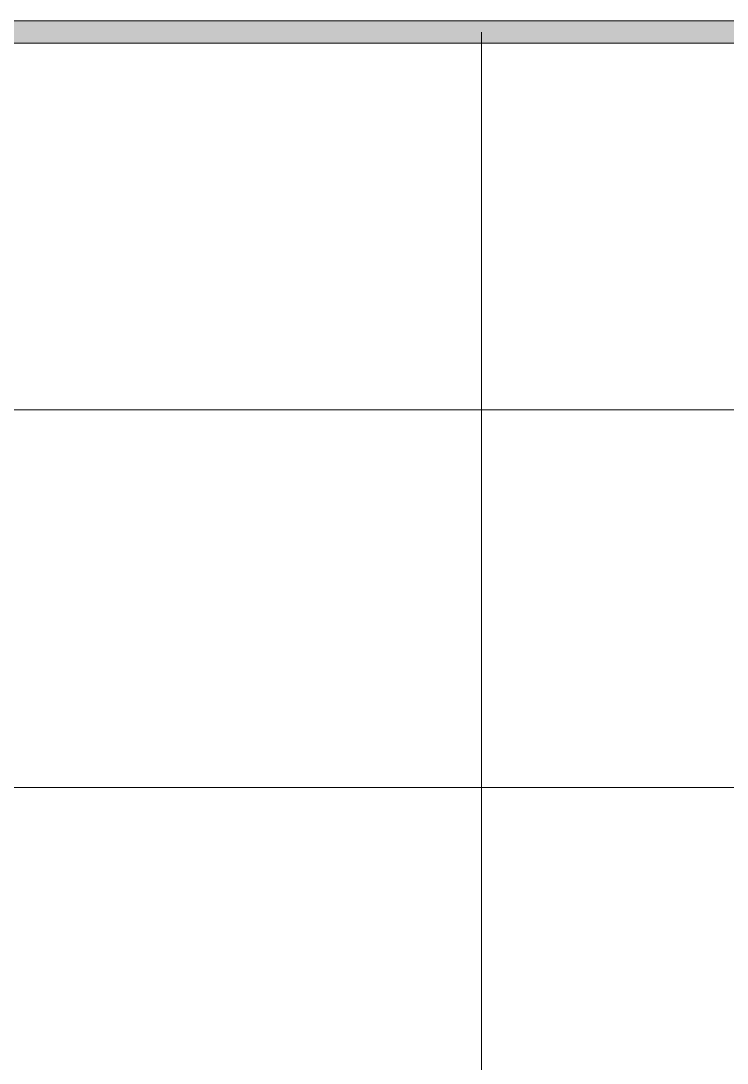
# Model space of a CAD drawing. Header units: millimetres. Extents: x 0 to 586, y 0 to 414.
# Drawn here: x 557.65 to 566.86, y 104.87 to 118.46 of the extents above; entities that cross this region are included whole.
import ezdxf

# ---------------------------------------------------------------- set-up
doc = ezdxf.new("R2010")
doc.units = ezdxf.units.MM

msp = doc.modelspace()

# ---------------------------------------------------------------- hatches: boundary and pattern name
h = msp.add_hatch(color=0)
h.dxf.hatch_style = 2
h.paths.add_polyline_path([(541.390417, 118.166444), (541.390417, 118.45925), (575.772139, 118.45925), (575.772139, 118.166444)])
h = msp.add_hatch(color=0)
h.dxf.hatch_style = 2
h.paths.add_polyline_path([(566.444694, 112.042222), (566.444694, 112.126889)])
h = msp.add_hatch(color=0)
h.dxf.hatch_style = 2
h.paths.add_polyline_path([(566.448222, 112.038694), (566.448222, 112.130417)])
h = msp.add_hatch(color=0)
h.dxf.hatch_style = 2
h.paths.add_polyline_path([(566.501139, 111.992833), (566.501139, 112.169222)])
h = msp.add_hatch(color=0)
h.dxf.hatch_style = 2
h.paths.add_polyline_path([(566.504667, 111.992833), (566.504667, 112.186861)])
h = msp.add_hatch(color=0)
h.dxf.hatch_style = 2
h.paths.add_polyline_path([(566.511722, 111.985778), (566.511722, 112.186861)])
h = msp.add_hatch(color=0)
h.dxf.hatch_style = 2
h.paths.add_polyline_path([(566.511722, 111.985778), (566.511722, 112.186861)])
h = msp.add_hatch(color=0)
h.dxf.hatch_style = 2
h.paths.add_polyline_path([(566.51525, 111.985778), (566.51525, 112.190389)])
h = msp.add_hatch(color=0)
h.dxf.hatch_style = 2
h.paths.add_polyline_path([(566.543472, 111.975194), (566.543472, 112.197444)])
h = msp.add_hatch(color=0)
h.dxf.hatch_style = 2
h.paths.add_polyline_path([(566.550528, 111.971667), (566.550528, 112.197444)])
h = msp.add_hatch(color=0)
h.dxf.hatch_style = 2
h.paths.add_polyline_path([(566.589333, 111.968139), (566.589333, 112.2045)])
h = msp.add_hatch(color=0)
h.dxf.hatch_style = 2
h.paths.add_polyline_path([(566.596389, 111.968139), (566.596389, 112.2045)])
h = msp.add_hatch(color=0)
h.dxf.hatch_style = 2
h.paths.add_polyline_path([(566.596389, 111.968139), (566.596389, 112.2045)])
h = msp.add_hatch(color=0)
h.dxf.hatch_style = 2
h.paths.add_polyline_path([(566.596389, 111.968139), (566.596389, 112.2045)])
h = msp.add_hatch(color=0)
h.dxf.hatch_style = 2
h.paths.add_polyline_path([(566.596389, 111.968139), (566.596389, 112.2045)])
h = msp.add_hatch(color=0)
h.dxf.hatch_style = 2
h.paths.add_polyline_path([(566.603444, 111.968139), (566.603444, 112.200972)])
h = msp.add_hatch(color=0)
h.dxf.hatch_style = 2
h.paths.add_polyline_path([(566.603444, 111.968139), (566.603444, 112.200972)])
h = msp.add_hatch(color=0)
h.dxf.hatch_style = 2
h.paths.add_polyline_path([(566.606972, 111.968139), (566.606972, 112.200972)])
h = msp.add_hatch(color=0)
h.dxf.hatch_style = 2
h.paths.add_polyline_path([(566.606972, 111.968139), (566.606972, 112.200972)])
h = msp.add_hatch(color=0)
h.dxf.hatch_style = 2
h.paths.add_polyline_path([(566.614028, 111.968139), (566.614028, 112.197444)])
h = msp.add_hatch(color=0)
h.dxf.hatch_style = 2
h.paths.add_polyline_path([(566.614028, 111.968139), (566.614028, 112.197444)])
h = msp.add_hatch(color=0)
h.dxf.hatch_style = 2
h.paths.add_polyline_path([(566.614028, 111.968139), (566.614028, 112.197444)])
h = msp.add_hatch(color=0)
h.dxf.hatch_style = 2
h.paths.add_polyline_path([(566.716333, 111.968139), (566.716333, 112.197444)])
h = msp.add_hatch(color=0)
h.dxf.hatch_style = 2
h.paths.add_polyline_path([(566.719861, 111.968139), (566.719861, 112.197444)])
h = msp.add_hatch(color=0)
h.dxf.hatch_style = 2
h.paths.add_polyline_path([(566.751611, 111.975194), (566.751611, 112.197444)])
h = msp.add_hatch(color=0)
h.dxf.hatch_style = 2
h.paths.add_polyline_path([(566.755139, 111.975194), (566.755139, 112.197444)])
h = msp.add_hatch(color=0)
h.dxf.hatch_style = 2
h.paths.add_polyline_path([(566.779833, 111.98225), (566.779833, 112.200972)])
h = msp.add_hatch(color=0)
h.dxf.hatch_style = 2
h.paths.add_polyline_path([(566.786889, 111.98225), (566.786889, 112.200972)])
h = msp.add_hatch(color=0)
h.dxf.hatch_style = 2
h.paths.add_polyline_path([(566.786889, 111.98225), (566.786889, 112.200972)])
h = msp.add_hatch(color=0)
h.dxf.hatch_style = 2
h.paths.add_polyline_path([(566.790417, 111.98225), (566.790417, 112.200972)])
h = msp.add_hatch(color=0)
h.dxf.hatch_style = 2
h.paths.add_polyline_path([(566.808056, 111.985778), (566.808056, 112.2045)])
h = msp.add_hatch(color=0)
h.dxf.hatch_style = 2
h.paths.add_polyline_path([(566.811583, 111.985778), (566.811583, 112.2045)])
h = msp.add_hatch(color=0)
h.dxf.hatch_style = 2
h.paths.add_polyline_path([(566.811583, 111.985778), (566.811583, 112.2045)])
h = msp.add_hatch(color=0)
h.dxf.hatch_style = 2
h.paths.add_polyline_path([(566.815111, 111.989306), (566.815111, 112.2045)])
h = msp.add_hatch(color=0)
h.dxf.hatch_style = 2
h.paths.add_polyline_path([(566.815111, 111.989306), (566.815111, 112.2045)])
h = msp.add_hatch(color=0)
h.dxf.hatch_style = 2
h.paths.add_polyline_path([(566.815111, 111.989306), (566.815111, 112.2045)])
h = msp.add_hatch(color=0)
h.dxf.hatch_style = 2
h.paths.add_polyline_path([(566.860972, 111.996361), (566.860972, 112.211556)])
h = msp.add_hatch(color=0)
h.dxf.hatch_style = 2
h.paths.add_polyline_path([(566.441167, 112.049278), (566.441167, 112.102194)])
h = msp.add_hatch(color=0)
h.dxf.hatch_style = 2
h.paths.add_polyline_path([(566.441167, 110.528806), (566.441167, 110.744)])
h = msp.add_hatch(color=0)
h.dxf.hatch_style = 2
h.paths.add_polyline_path([(566.444694, 110.528806), (566.444694, 110.740472)])
h = msp.add_hatch(color=0)
h.dxf.hatch_style = 2
h.paths.add_polyline_path([(566.444694, 110.528806), (566.444694, 110.740472)])
h = msp.add_hatch(color=0)
h.dxf.hatch_style = 2
h.paths.add_polyline_path([(566.448222, 110.525278), (566.448222, 110.740472)])
h = msp.add_hatch(color=0)
h.dxf.hatch_style = 2
h.paths.add_polyline_path([(566.501139, 110.52175), (566.501139, 110.719306)])
h = msp.add_hatch(color=0)
h.dxf.hatch_style = 2
h.paths.add_polyline_path([(566.504667, 110.52175), (566.504667, 110.719306)])
h = msp.add_hatch(color=0)
h.dxf.hatch_style = 2
h.paths.add_polyline_path([(566.504667, 110.52175), (566.504667, 110.719306)])
h = msp.add_hatch(color=0)
h.dxf.hatch_style = 2
h.paths.add_polyline_path([(566.511722, 110.52175), (566.511722, 110.715778)])
h = msp.add_hatch(color=0)
h.dxf.hatch_style = 2
h.paths.add_polyline_path([(566.511722, 110.52175), (566.511722, 110.715778)])
h = msp.add_hatch(color=0)
h.dxf.hatch_style = 2
h.paths.add_polyline_path([(566.51525, 110.52175), (566.51525, 110.71225)])
h = msp.add_hatch(color=0)
h.dxf.hatch_style = 2
h.paths.add_polyline_path([(566.543472, 110.518222), (566.543472, 110.701667)])
h = msp.add_hatch(color=0)
h.dxf.hatch_style = 2
h.paths.add_polyline_path([(566.550528, 110.518222), (566.550528, 110.701667)])
h = msp.add_hatch(color=0)
h.dxf.hatch_style = 2
h.paths.add_polyline_path([(566.589333, 110.514694), (566.589333, 110.684028)])
h = msp.add_hatch(color=0)
h.dxf.hatch_style = 2
h.paths.add_polyline_path([(566.596389, 110.514694), (566.596389, 110.6805)])
h = msp.add_hatch(color=0)
h.dxf.hatch_style = 2
h.paths.add_polyline_path([(566.596389, 110.514694), (566.596389, 110.6805)])
h = msp.add_hatch(color=0)
h.dxf.hatch_style = 2
h.paths.add_polyline_path([(566.596389, 110.514694), (566.596389, 110.6805)])
h = msp.add_hatch(color=0)
h.dxf.hatch_style = 2
h.paths.add_polyline_path([(566.603444, 110.281861), (566.603444, 110.676972)])
h = msp.add_hatch(color=0)
h.dxf.hatch_style = 2
h.paths.add_polyline_path([(566.606972, 110.250111), (566.606972, 110.676972)])
h = msp.add_hatch(color=0)
h.dxf.hatch_style = 2
h.paths.add_polyline_path([(566.614028, 110.179556), (566.614028, 110.673444)])
h = msp.add_hatch(color=0)
h.dxf.hatch_style = 2
h.paths.add_polyline_path([(566.614028, 110.179556), (566.614028, 110.673444)])
h = msp.add_hatch(color=0)
h.dxf.hatch_style = 2
h.paths.add_polyline_path([(566.614028, 110.176028), (566.614028, 110.673444)])
h = msp.add_hatch(color=0)
h.dxf.hatch_style = 2
h.paths.add_polyline_path([(566.716333, 109.597472), (566.716333, 110.631111)])
h = msp.add_hatch(color=0)
h.dxf.hatch_style = 2
h.paths.add_polyline_path([(566.719861, 109.597472), (566.719861, 110.627583)])
h = msp.add_hatch(color=0)
h.dxf.hatch_style = 2
h.paths.add_polyline_path([(566.596389, 110.359472), (566.596389, 110.514694)])
h = msp.add_hatch(color=0)
h.dxf.hatch_style = 2
h.paths.add_polyline_path([(566.751611, 109.597472), (566.751611, 110.602889)])
h = msp.add_hatch(color=0)
h.dxf.hatch_style = 2
h.paths.add_polyline_path([(566.755139, 109.597472), (566.755139, 110.599361)])
h = msp.add_hatch(color=0)
h.dxf.hatch_style = 2
h.paths.add_polyline_path([(566.786889, 109.706833), (566.786889, 110.574667)])
h = msp.add_hatch(color=0)
h.dxf.hatch_style = 2
h.paths.add_polyline_path([(566.808056, 110.052556), (566.808056, 110.479417)])
h = msp.add_hatch(color=0)
h.dxf.hatch_style = 2
h.paths.add_polyline_path([(566.811583, 110.052556), (566.811583, 110.475889)])
h = msp.add_hatch(color=0)
h.dxf.hatch_style = 2
h.paths.add_polyline_path([(566.811583, 110.052556), (566.811583, 110.475889)])
h = msp.add_hatch(color=0)
h.dxf.hatch_style = 2
h.paths.add_polyline_path([(566.815111, 110.052556), (566.815111, 110.334778)])
h = msp.add_hatch(color=0)
h.dxf.hatch_style = 2
h.paths.add_polyline_path([(566.815111, 110.052556), (566.815111, 110.334778)])
h = msp.add_hatch(color=0)
h.dxf.hatch_style = 2
h.paths.add_polyline_path([(566.860972, 110.052556), (566.860972, 110.327722)])
h = msp.add_hatch(color=0)
h.dxf.hatch_style = 2
h.paths.add_polyline_path([(566.614028, 109.597472), (566.614028, 110.165444)])
h = msp.add_hatch(color=0)
h.dxf.hatch_style = 2
h.paths.add_polyline_path([(566.589333, 109.597472), (566.589333, 110.024333)])
h = msp.add_hatch(color=0)
h.dxf.hatch_style = 2
h.paths.add_polyline_path([(566.596389, 109.597472), (566.596389, 110.041972)])
h = msp.add_hatch(color=0)
h.dxf.hatch_style = 2
h.paths.add_polyline_path([(566.596389, 109.597472), (566.596389, 110.041972)])
h = msp.add_hatch(color=0)
h.dxf.hatch_style = 2
h.paths.add_polyline_path([(566.596389, 109.597472), (566.596389, 110.038444)])
h = msp.add_hatch(color=0)
h.dxf.hatch_style = 2
h.paths.add_polyline_path([(566.603444, 109.597472), (566.603444, 110.059611)])
h = msp.add_hatch(color=0)
h.dxf.hatch_style = 2
h.paths.add_polyline_path([(566.606972, 109.597472), (566.606972, 110.063139)])
h = msp.add_hatch(color=0)
h.dxf.hatch_style = 2
h.paths.add_polyline_path([(566.606972, 109.597472), (566.606972, 110.063139)])
h = msp.add_hatch(color=0)
h.dxf.hatch_style = 2
h.paths.add_polyline_path([(566.808056, 109.795028), (566.808056, 110.052556)])
h = msp.add_hatch(color=0)
h.dxf.hatch_style = 2
h.paths.add_polyline_path([(566.811583, 109.798556), (566.811583, 110.0455)])
h = msp.add_hatch(color=0)
h.dxf.hatch_style = 2
h.paths.add_polyline_path([(566.815111, 109.809139), (566.815111, 110.006694)])
h = msp.add_hatch(color=0)
h.dxf.hatch_style = 2
h.paths.add_polyline_path([(566.511722, 109.675083), (566.511722, 109.858528)])
h = msp.add_hatch(color=0)
h.dxf.hatch_style = 2
h.paths.add_polyline_path([(566.543472, 109.639806), (566.543472, 109.925556)])

# ---------------------------------------------------------------- linework, layer by layer
at = {"color": 0, "lineweight": 0}
msp.add_lwpolyline([(541.390417, 118.166444), (541.390417, 118.45925), (575.772139, 118.45925), (575.772139, 118.166444)], close=True, dxfattribs=at)
for points in [[(563.65775, 78.902278), (563.65775, 118.311083)], [(541.390417, 113.386306), (575.772139, 113.386306)], [(551.550417, 108.461528), (575.772139, 108.461528)]]:
    msp.add_lwpolyline(points, dxfattribs=at)

doc.saveas('drawing.dxf')
